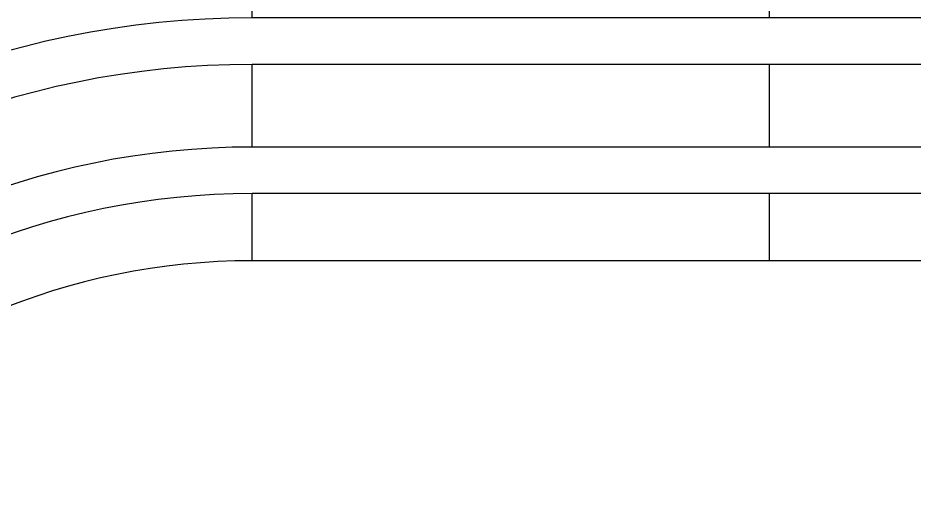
# Model space of a CAD drawing. Header units: inches. Extents: x 105.6 to 147.4, y 37.5 to 62.2.
# Drawn here: x 107.8521 to 108.2857, y 46.6408 to 46.8799 of the extents above; entities that cross this region are included whole.
import ezdxf

# ---------------------------------------------------------------- set-up
doc = ezdxf.new("R2010")
doc.units = ezdxf.units.IN
doc.header["$MEASUREMENT"] = 0
doc.layers.add('Gradas', color=1, linetype='Continuous')
doc.layers.add('muebles.', color=1, linetype='Continuous')

msp = doc.modelspace()

# ---------------------------------------------------------------- linework, layer by layer
at = {"layer": 'Gradas', "color": 1}
for p, q in [((107.96549, 46.87991), (107.96549, 47.40987)), ((107.96549, 46.87991), (107.96549, 47.40987)), ((108.21549, 47.14492), (108.21549, 46.87991)), ((108.21549, 47.14492), (108.21549, 46.87991)), ((107.96549, 46.81741), (107.96549, 46.85741)), ((107.96549, 46.81741), (107.96549, 46.85741)), ((108.21549, 46.85741), (108.21549, 46.81741)), ((108.21549, 46.85741), (108.21549, 46.81741)), ((107.96549, 46.76241), (107.96549, 46.79491)), ((107.96549, 46.76241), (107.96549, 46.79491)), ((108.21549, 46.79491), (108.21549, 46.76241)), ((108.21549, 46.79491), (108.21549, 46.76241)), ((108.43634, 46.76241), (107.96549, 46.76241)), ((108.43634, 46.76241), (107.96549, 46.76241))]:
    msp.add_line(p, q, dxfattribs=at)
msp.add_arc((107.96549, 46.43741), 0.325, 90, 270, dxfattribs=at)
msp.add_arc((107.96549, 46.43741), 0.325, 90, 270, dxfattribs=at)
at = {"layer": 'muebles.', "color": 2}
for p, q in [((108.36697, 46.87991), (107.96549, 46.87991)), ((108.36697, 46.87991), (107.96549, 46.87991)), ((108.3789, 46.85741), (107.96549, 46.85741)), ((108.3789, 46.85741), (107.96549, 46.85741)), ((108.40012, 46.81741), (107.96549, 46.81741)), ((108.40012, 46.81741), (107.96549, 46.81741)), ((108.41205, 46.79491), (107.96549, 46.79491)), ((108.41205, 46.79491), (107.96549, 46.79491))]:
    msp.add_line(p, q, dxfattribs=at)
for radius in [0.4425, 0.4425, 0.42, 0.42, 0.38, 0.38, 0.3575, 0.3575]:
    msp.add_arc((107.96549, 46.43741), radius, 90, 270, dxfattribs=at)

doc.saveas('drawing.dxf')
